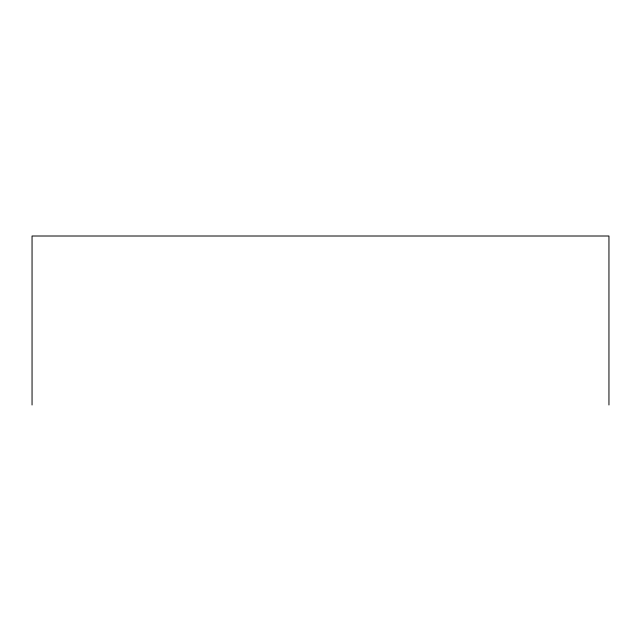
<?xml version="1.0" encoding="UTF-8"?>
<svg xmlns="http://www.w3.org/2000/svg" width="641" height="641" viewBox="0 0 641 641"><rect width="100%" height="100%" fill="white"/><g stroke="black" fill="none" stroke-linecap="round" stroke-linejoin="round"><path stroke-width="0.96" d="M608.95 404.992L608.95 236.008L32.05 236.008L32.05 404.992"/></g></svg>
